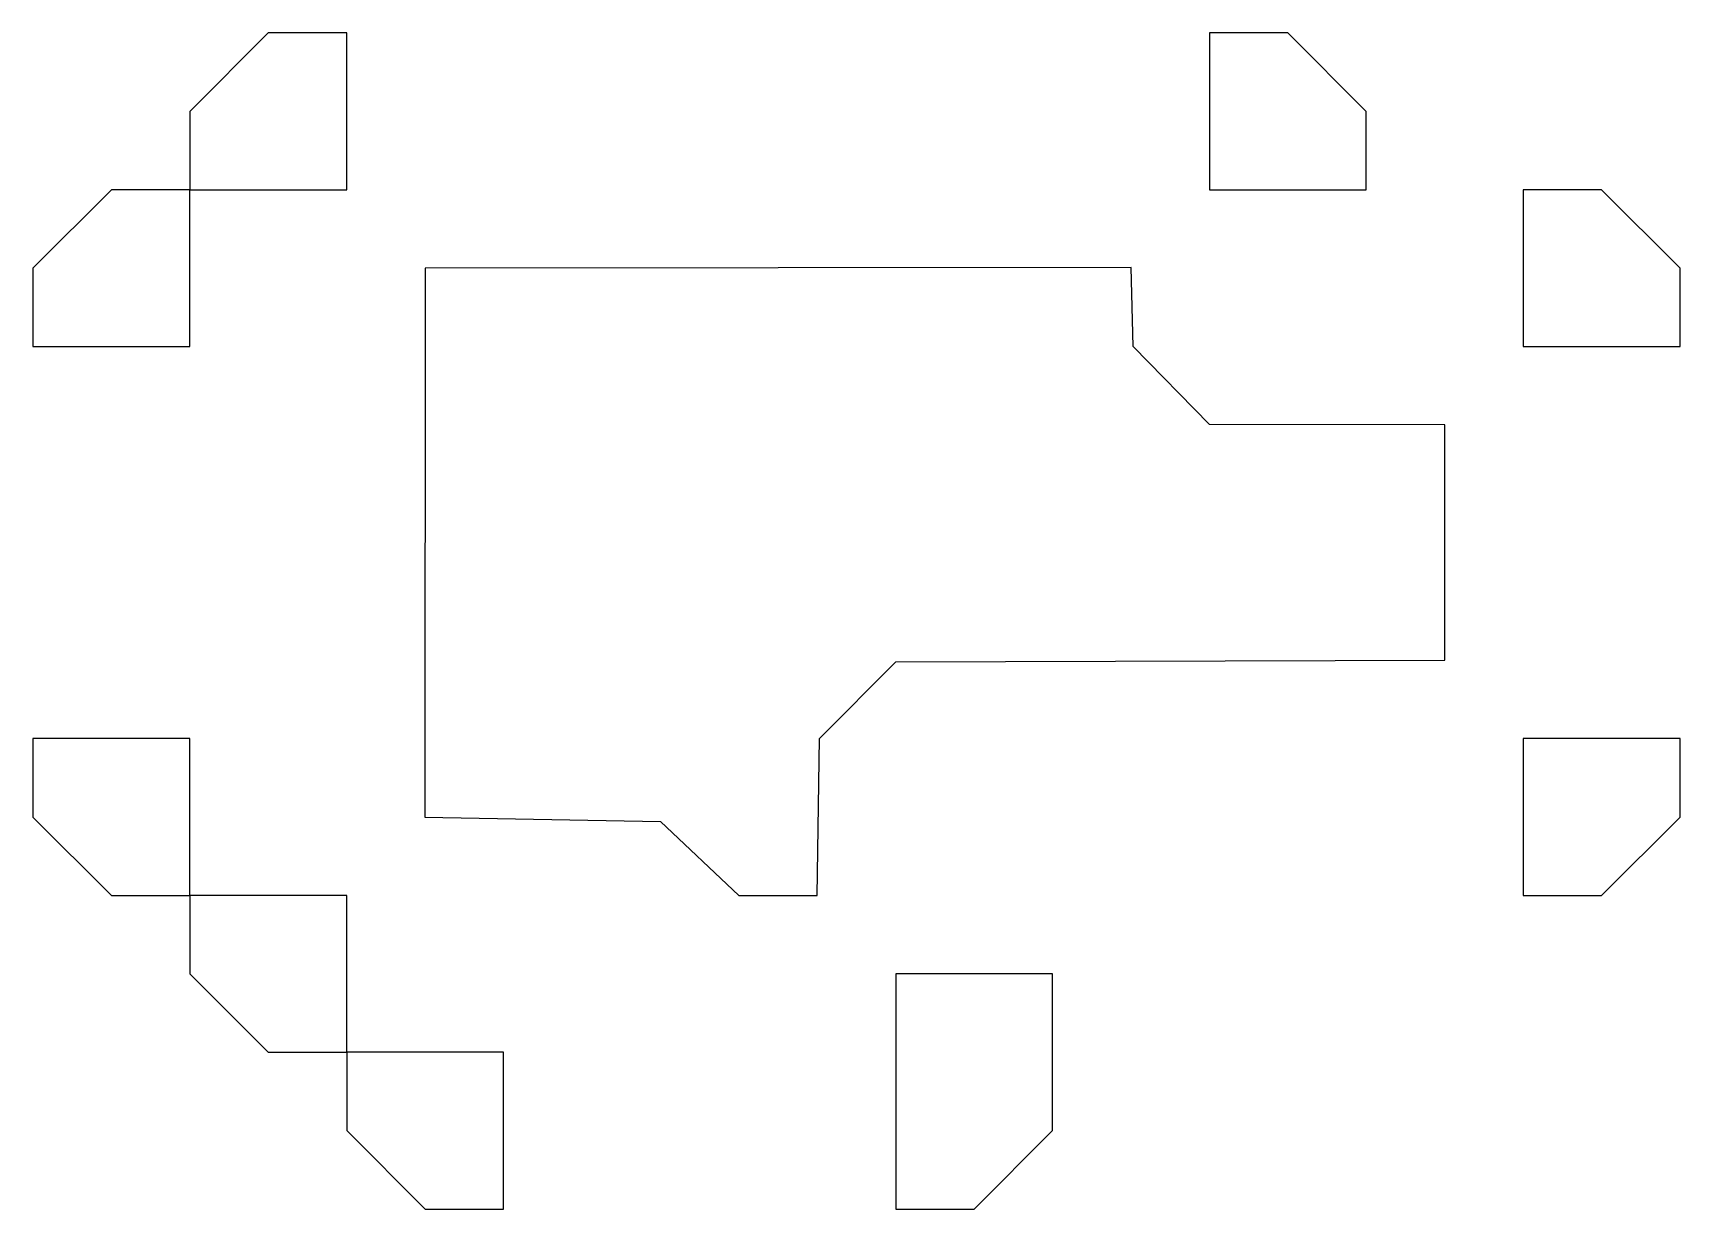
# Model space of a CAD drawing. Header units: metres. Extents: x 310028 to 360472, y 4137098 to 4159193.
# Drawn here: x 327997.5 to 328312.5, y 4137127.5 to 4137352.5 of the extents above; entities that cross this region are included whole.
import ezdxf

# ---------------------------------------------------------------- set-up
doc = ezdxf.new("R2010")
doc.units = ezdxf.units.M
doc.layers.add('COAST', color=5, linetype='Continuous')

msp = doc.modelspace()

# ---------------------------------------------------------------- linework, layer by layer
at = {"layer": 'COAST'}
for points in [[(328027.5, 4137322.5), (328057.5, 4137322.5), (328057.5, 4137352.5), (328042.5, 4137352.5), (328027.5, 4137337.5), (328027.5, 4137322.5)], [(328222.48, 4137322.5), (328252.5, 4137322.5), (328252.5, 4137337.5), (328237.5, 4137352.5), (328222.5, 4137352.5), (328222.48, 4137322.5)], [(327997.5, 4137292.5), (328027.5, 4137292.5), (328027.5, 4137322.5), (328012.5, 4137322.5), (327997.5, 4137307.5), (327997.5, 4137292.5)], [(328282.5, 4137292.5), (328312.5, 4137292.5), (328312.5, 4137307.5), (328297.5, 4137322.5), (328282.5, 4137322.5), (328282.5, 4137292.5)], [(328132.49, 4137187.5), (328147.5, 4137187.5), (328147.95, 4137217.5), (328162.5, 4137232.2), (328267.5, 4137232.48), (328267.52, 4137277.5), (328222.5, 4137277.6), (328207.92, 4137292.5), (328207.5, 4137307.6), (328072.5, 4137307.52), (328072.46, 4137202.5), (328117.5, 4137201.66), (328132.49, 4137187.5)], [(327997.5, 4137202.5), (328012.5, 4137187.5), (328027.5, 4137187.5), (328027.5, 4137217.5), (327997.5, 4137217.5), (327997.5, 4137202.5)], [(328282.5, 4137202.5), (328282.5, 4137187.5), (328297.5, 4137187.5), (328312.5, 4137202.5), (328312.5, 4137217.5), (328282.5, 4137217.5), (328282.5, 4137202.5)], [(328027.5, 4137172.5), (328042.5, 4137157.5), (328057.5, 4137157.5), (328057.51, 4137187.5), (328027.5, 4137187.5), (328027.5, 4137172.5)], [(328162.5, 4137142.5), (328162.5, 4137127.5), (328177.5, 4137127.5), (328192.5, 4137142.5), (328192.5, 4137172.5), (328162.5, 4137172.5), (328162.5, 4137142.5)], [(328057.5, 4137142.5), (328072.5, 4137127.5), (328087.5, 4137127.5), (328087.5, 4137157.5), (328057.5, 4137157.5), (328057.5, 4137142.5)]]:
    msp.add_lwpolyline(points, dxfattribs=at)

doc.saveas('drawing.dxf')
